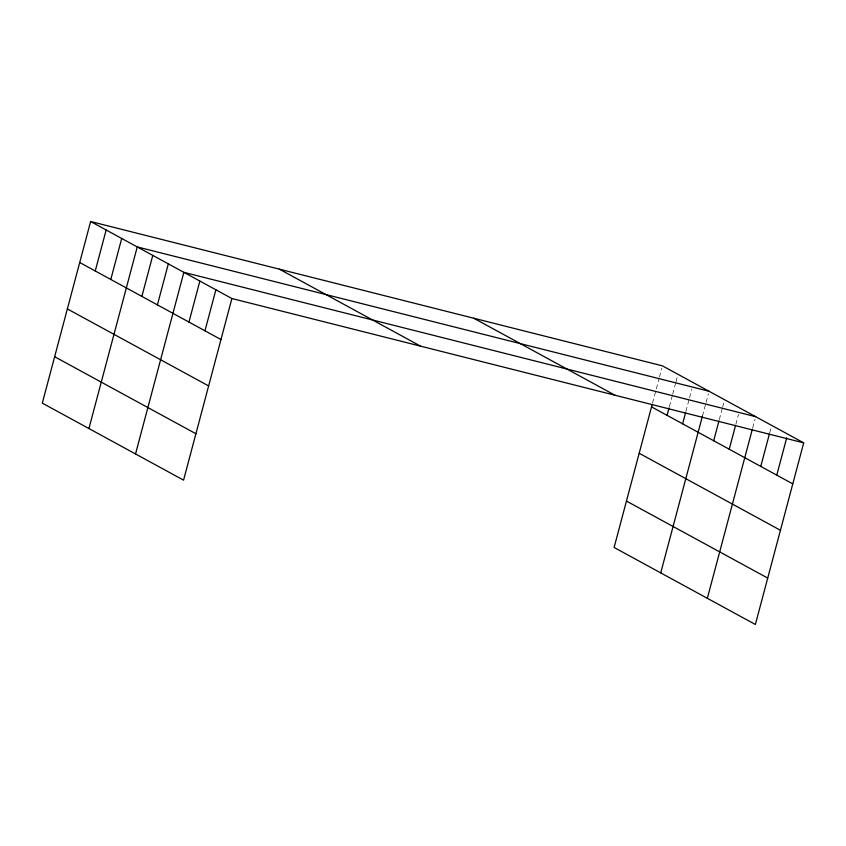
<?xml version="1.0" encoding="UTF-8"?>
<svg xmlns="http://www.w3.org/2000/svg" width="846" height="846" viewBox="0 0 846 846"><rect width="100%" height="100%" fill="white"/><g stroke="black" fill="none" stroke-linecap="round" stroke-linejoin="round"><path stroke-width="0.63" stroke-dasharray="4.23 3.17" d="M652.52 403.14L659.129 378.278M659.468 377.041L661.773 368.338M669.376 406.64L672.359 395.452M672.686 394.215L675.658 383.026M675.996 381.779L677.318 376.808M685.916 411.378L689.215 398.952M689.543 397.715L691.859 389.012M702.444 416.126L705.744 403.701M706.082 402.453L708.398 393.76M719.301 419.627L722.283 408.438M722.611 407.201L723.933 402.231M735.83 424.364L738.484 414.424M752.697 427.865L755.013 419.172M769.701 432.866L771.351 426.659"/><path stroke-width="1.27" d="M90.628 221.515L42.3 403.13L183.561 480.147L231.889 298.522L90.628 221.515L662.439 365.853L803.7 442.87L755.372 624.485L614.111 547.478L652.192 404.377M95.249 270.984L106.162 229.985M110.794 279.455L121.708 238.456M88.915 428.552L137.242 246.926L709.054 391.264M141.874 296.407L152.777 255.397M157.409 304.877L168.322 263.867M135.529 453.964L183.857 272.338L755.668 416.687M188.954 322.072L199.868 281.062M204.965 330.797L215.878 289.797M667.06 415.333L669.049 407.878M682.606 423.804L685.577 412.626M660.726 572.89L702.444 416.126M713.686 440.745L718.973 420.864M729.22 449.215L735.502 425.612M707.341 598.302L752.369 429.112M760.766 466.421L769.363 434.114M776.776 475.145L786.695 437.868M231.889 298.522L803.7 442.87M651.526 406.863L792.787 483.87M473.739 318.223L615 395.23M639.185 453.266L780.446 530.273M279.328 269.144L420.589 346.151M626.463 501.075L767.724 578.082M79.714 262.514L220.975 339.532M67.363 308.917L208.634 385.935M54.652 356.726L195.912 433.744"/></g></svg>
